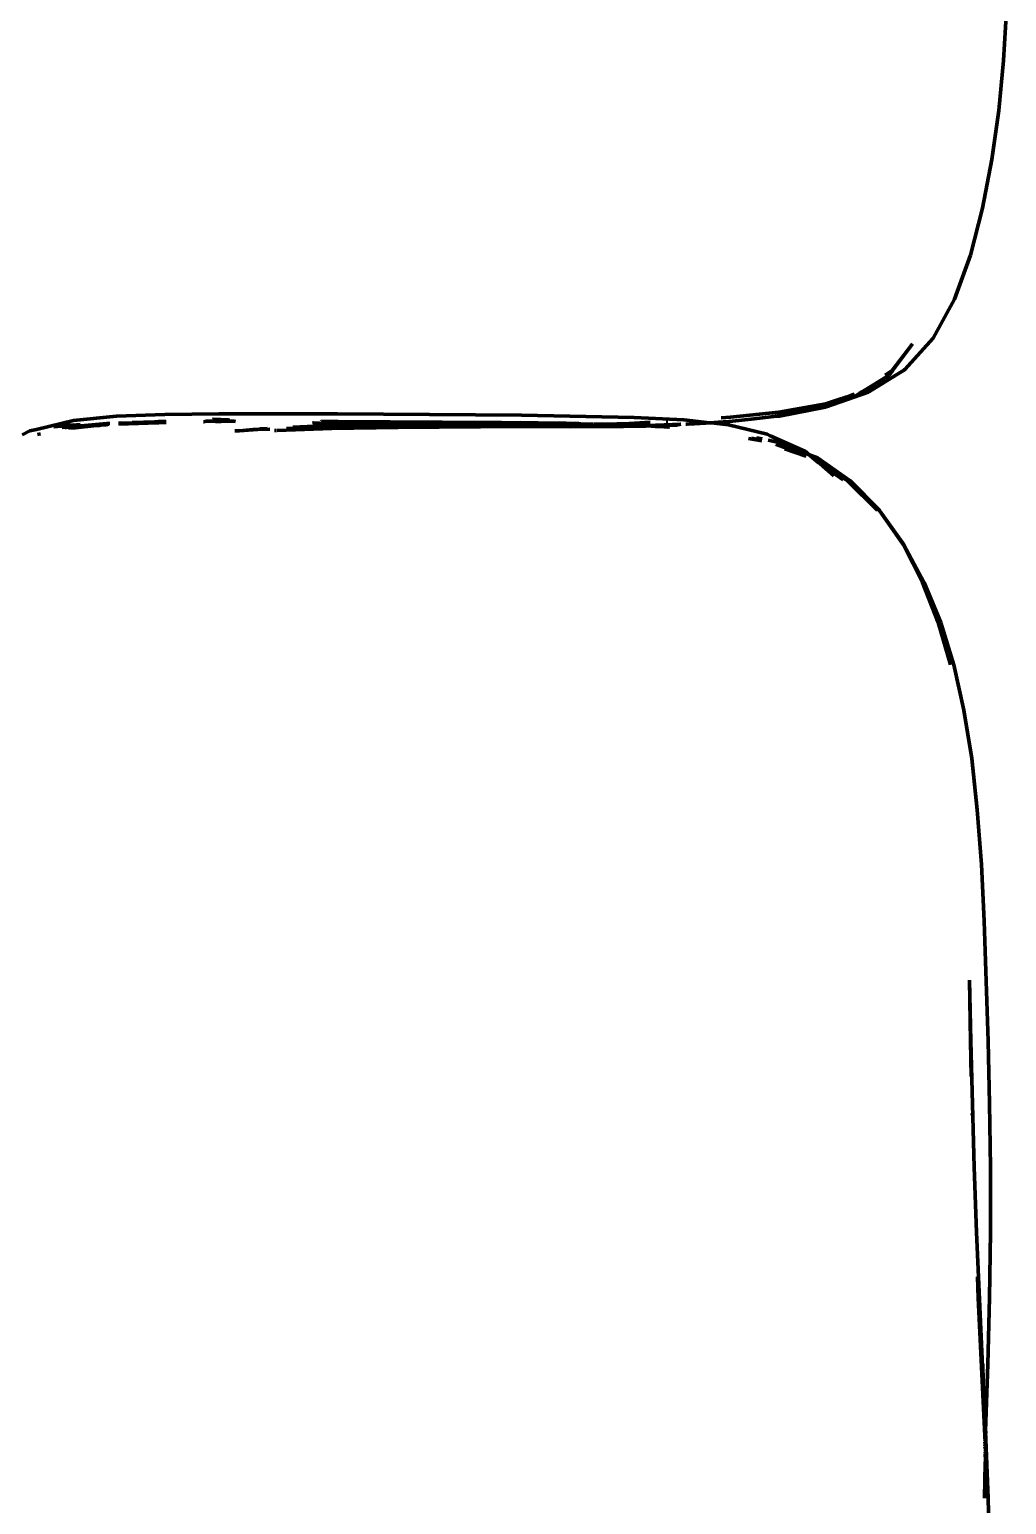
# Model space of a CAD drawing. Header units: millimetres. Extents: x 4307 to 31003, y 2809 to 20009.
# Drawn here: x 7518.9 to 7709, y 7338.3 to 7625.3 of the extents above; entities that cross this region are included whole.
import ezdxf

# ---------------------------------------------------------------- set-up
doc = ezdxf.new("R2010")
doc.units = ezdxf.units.MM
doc.layers.add('ProfileEdges', color=7, linetype='Continuous')

msp = doc.modelspace()

# ---------------------------------------------------------------- linework, layer by layer
at = {"layer": 'ProfileEdges', "lineweight": 211}
for p, q in [((7708.46, 7619.3), (7709.01, 7629.05)), ((7708.46, 7619.3), (7707.5, 7609.6)), ((7706.17, 7600.02), (7707.5, 7609.6)), ((7704.33, 7590.6), (7706.17, 7600.02)), ((7704.33, 7590.6), (7702.01, 7581.41)), ((7702.01, 7581.41), (7698.88, 7572.84)), ((7698.88, 7572.84), (7694.73, 7565.3)), ((7690.74, 7564.2), (7686.73, 7558.92)), ((7690.74, 7564.2), (7686.91, 7559.03)), ((7689.26, 7559.16), (7694.73, 7565.3)), ((7686.18, 7558.07), (7680.93, 7554.83)), ((7682.21, 7554.8), (7689.16, 7559.12)), ((7685.39, 7558.05), (7686.73, 7558.92)), ((7686.82, 7558.94), (7686.18, 7558.07)), ((7686.73, 7558.92), (7686.47, 7558.57)), ((7686.73, 7558.92), (7686.82, 7558.94)), ((7686.82, 7558.94), (7686.88, 7559.01)), ((7686.88, 7559.01), (7686.91, 7559.03)), ((7689.26, 7559.16), (7689.16, 7559.12)), ((7682.07, 7554.76), (7673.94, 7551.89)), ((7679.37, 7554.38), (7678.06, 7553.88)), ((7679.4, 7554.36), (7678.06, 7553.88)), ((7678.06, 7553.88), (7679.43, 7554.33)), ((7680.6, 7554.62), (7679.72, 7554.08)), ((7680.4, 7554.55), (7680.42, 7554.57)), ((7680.6, 7554.62), (7680.42, 7554.57)), ((7680.63, 7554.64), (7680.6, 7554.62)), ((7680.93, 7554.83), (7680.63, 7554.64)), ((7680.94, 7554.75), (7680.63, 7554.64)), ((7680.93, 7554.83), (7680.67, 7554.74)), ((7681.91, 7555.15), (7680.93, 7554.83)), ((7681.29, 7554.87), (7680.94, 7554.75)), ((7681.91, 7555.15), (7681.29, 7554.87)), ((7682.07, 7554.76), (7682.21, 7554.8)), ((7663.74, 7550.01), (7672.67, 7551.82)), ((7664.73, 7550.85), (7673.85, 7552.49)), ((7664.82, 7550.1), (7673.77, 7551.86)), ((7676.97, 7553.51), (7671.89, 7551.75)), ((7672.9, 7552.05), (7671.89, 7551.75)), ((7672.9, 7552.05), (7672.1, 7551.76)), ((7672.99, 7551.93), (7672.67, 7551.82)), ((7672.96, 7552.07), (7672.9, 7552.05)), ((7676.97, 7553.51), (7672.96, 7552.07)), ((7675.52, 7552.83), (7672.96, 7552.07)), ((7675.52, 7552.83), (7672.99, 7551.93)), ((7673.85, 7552.49), (7673.62, 7552.41)), ((7673.94, 7551.89), (7673.77, 7551.86)), ((7673.85, 7552.49), (7676.97, 7553.51)), ((7675.6, 7552.85), (7675.52, 7552.83)), ((7679.52, 7554.25), (7675.6, 7552.85)), ((7679.72, 7554.08), (7675.6, 7552.85)), ((7676.97, 7553.51), (7677.11, 7553.56)), ((7677.11, 7553.56), (7677.21, 7553.6)), ((7677.21, 7553.6), (7677.25, 7553.61)), ((7677.25, 7553.61), (7677.44, 7553.68)), ((7677.44, 7553.68), (7677.96, 7553.84)), ((7677.96, 7553.84), (7678.06, 7553.88)), ((7520.33, 7547.53), (7527.51, 7549.26)), ((7533.94, 7548.65), (7525.31, 7547.9)), ((7535.85, 7550.1), (7527.51, 7549.26)), ((7533.92, 7548.41), (7534.22, 7548.53)), ((7533.94, 7548.65), (7534.56, 7548.67)), ((7545.29, 7550.42), (7535.85, 7550.1)), ((7536.28, 7548.72), (7544.27, 7548.95)), ((7536.29, 7548.62), (7544.27, 7548.95)), ((7536.29, 7548.53), (7542.03, 7548.75)), ((7542.03, 7548.75), (7536.29, 7548.57)), ((7538.91, 7548.87), (7545.49, 7549.03)), ((7542.03, 7548.75), (7544.09, 7548.82)), ((7543.99, 7549.06), (7544.94, 7549.08)), ((7544.09, 7548.82), (7545, 7548.88)), ((7544.27, 7548.95), (7544.62, 7548.95)), ((7545.5, 7548.97), (7544.62, 7548.95)), ((7545.49, 7549.08), (7544.94, 7549.08)), ((7545, 7548.88), (7545.04, 7548.88)), ((7545.5, 7548.89), (7545.04, 7548.88)), ((7545.5, 7548.85), (7545.04, 7548.88)), ((7545.29, 7550.42), (7555.79, 7550.57)), ((7552.86, 7549.01), (7552.79, 7548.99)), ((7552.86, 7549.01), (7552.82, 7549)), ((7552.86, 7549.01), (7553.32, 7549.13)), ((7554.73, 7549.1), (7553.32, 7549.13)), ((7554.83, 7549.51), (7554.63, 7549.46)), ((7555.19, 7549.08), (7554.73, 7549.1)), ((7557.59, 7549.38), (7554.83, 7549.51)), ((7555.82, 7549.14), (7555.19, 7549.08)), ((7555.19, 7549.08), (7555.47, 7549.05)), ((7555.47, 7549.05), (7555.84, 7549.07)), ((7578.86, 7550.57), (7555.79, 7550.57)), ((7555.82, 7549.14), (7558.67, 7549.14)), ((7556.21, 7549.07), (7555.84, 7549.07)), ((7556.21, 7549.07), (7558.67, 7549.14)), ((7557.88, 7549.32), (7557.59, 7549.38)), ((7559, 7549.07), (7558.67, 7549.14)), ((7574.24, 7548.79), (7573.97, 7548.73)), ((7576.44, 7548.69), (7574.24, 7548.79)), ((7574.24, 7548.79), (7575.97, 7548.66)), ((7575.65, 7549.09), (7575.72, 7549.1)), ((7578.94, 7549.09), (7575.72, 7549.1)), ((7575.97, 7548.66), (7576.44, 7548.69)), ((7576.9, 7548.65), (7576.44, 7548.69)), ((7577.5, 7548.7), (7576.9, 7548.65)), ((7577.5, 7548.7), (7577.69, 7548.66)), ((7577.69, 7548.66), (7578.22, 7548.65)), ((7578.22, 7548.65), (7578.36, 7548.65)), ((7578.36, 7548.65), (7586.83, 7548.54)), ((7583.93, 7548.51), (7578.36, 7548.65)), ((7578.86, 7550.57), (7614.68, 7550.3)), ((7578.94, 7549.09), (7579.02, 7549.09)), ((7609.32, 7548.87), (7579.02, 7549.09)), ((7585.26, 7548.5), (7586.83, 7548.54)), ((7586.83, 7548.54), (7587.1, 7548.56)), ((7587.1, 7548.56), (7587.4, 7548.55)), ((7587.4, 7548.55), (7587.43, 7548.55)), ((7587.43, 7548.55), (7590.07, 7548.62)), ((7587.43, 7548.55), (7590.74, 7548.52)), ((7590.07, 7548.62), (7602.24, 7548.62)), ((7590.74, 7548.52), (7602.51, 7548.33)), ((7614.75, 7548.33), (7590.74, 7548.52)), ((7602.24, 7548.62), (7602.47, 7548.64)), ((7602.47, 7548.64), (7624.98, 7548.53)), ((7609.6, 7548.86), (7609.32, 7548.87)), ((7610.19, 7548.86), (7609.6, 7548.86)), ((7610.78, 7548.84), (7610.19, 7548.86)), ((7614.31, 7548.81), (7610.78, 7548.84)), ((7614.57, 7548.83), (7614.31, 7548.81)), ((7614.38, 7548.89), (7621.39, 7548.74)), ((7614.72, 7548.81), (7614.57, 7548.83)), ((7614.68, 7550.3), (7636.56, 7549.82)), ((7614.93, 7548.81), (7614.72, 7548.81)), ((7616.71, 7548.79), (7614.93, 7548.81)), ((7621.39, 7548.74), (7616.71, 7548.79)), ((7616.71, 7548.79), (7626.53, 7548.55)), ((7621.39, 7548.74), (7621.53, 7548.74)), ((7621.53, 7548.74), (7621.76, 7548.73)), ((7621.76, 7548.73), (7623.36, 7548.71)), ((7624.31, 7548.68), (7623.36, 7548.71)), ((7625, 7548.67), (7624.31, 7548.68)), ((7624.98, 7548.53), (7626.53, 7548.55)), ((7625.19, 7548.66), (7625, 7548.67)), ((7625.19, 7548.66), (7625.72, 7548.65)), ((7626.53, 7548.55), (7625.21, 7548.48)), ((7625.72, 7548.65), (7626.02, 7548.62)), ((7626.02, 7548.62), (7626.12, 7548.61)), ((7626.12, 7548.61), (7626.53, 7548.55)), ((7627.47, 7548.53), (7626.53, 7548.55)), ((7627.47, 7548.53), (7627.75, 7548.56)), ((7627.86, 7548.56), (7627.75, 7548.56)), ((7627.86, 7548.56), (7628.22, 7548.54)), ((7628.22, 7548.54), (7628.31, 7548.54)), ((7628.31, 7548.54), (7628.33, 7548.57)), ((7628.33, 7548.57), (7628.47, 7548.56)), ((7628.47, 7548.56), (7628.51, 7548.57)), ((7628.51, 7548.57), (7628.59, 7548.59)), ((7628.69, 7548.53), (7628.59, 7548.59)), ((7628.8, 7548.56), (7628.69, 7548.53)), ((7628.84, 7548.57), (7628.8, 7548.56)), ((7628.9, 7548.56), (7628.84, 7548.57)), ((7629.1, 7548.56), (7628.9, 7548.56)), ((7629.15, 7548.57), (7629.1, 7548.56)), ((7629.22, 7548.57), (7629.15, 7548.57)), ((7629.25, 7548.54), (7629.22, 7548.57)), ((7629.31, 7548.57), (7629.25, 7548.54)), ((7629.39, 7548.57), (7629.31, 7548.57)), ((7629.45, 7548.57), (7629.39, 7548.57)), ((7629.49, 7548.55), (7629.45, 7548.57)), ((7629.55, 7548.57), (7629.49, 7548.55)), ((7629.6, 7548.57), (7629.55, 7548.57)), ((7629.63, 7548.55), (7629.6, 7548.57)), ((7629.63, 7548.55), (7630.29, 7548.56)), ((7630.36, 7548.53), (7630.29, 7548.56)), ((7630.39, 7548.53), (7630.36, 7548.53)), ((7630.42, 7548.53), (7630.39, 7548.53)), ((7630.56, 7548.52), (7630.42, 7548.53)), ((7630.74, 7548.52), (7630.56, 7548.52)), ((7635.63, 7548.7), (7630.74, 7548.52)), ((7630.74, 7548.52), (7635.4, 7548.63)), ((7630.74, 7548.52), (7630.79, 7548.47)), ((7639.72, 7548.9), (7635.63, 7548.7)), ((7636.56, 7549.82), (7646.25, 7549.38)), ((7639.12, 7548.26), (7645.66, 7548.52)), ((7643.11, 7549.06), (7642.78, 7549.04)), ((7645.37, 7548.46), (7645.66, 7548.52)), ((7646.25, 7549.38), (7651.24, 7548.83)), ((7646.63, 7548.57), (7646.87, 7548.55)), ((7651.24, 7548.83), (7646.87, 7548.55)), ((7647.22, 7548.51), (7651.65, 7548.79)), ((7651.32, 7548.83), (7651.24, 7548.83)), ((7653.75, 7548.98), (7651.32, 7548.83)), ((7651.32, 7548.83), (7651.65, 7548.79)), ((7651.65, 7548.79), (7653.88, 7548.93)), ((7651.65, 7548.79), (7654.91, 7548.43)), ((7655.33, 7549.91), (7653.52, 7549.77)), ((7653.92, 7548.98), (7653.88, 7548.93)), ((7653.92, 7548.98), (7653.97, 7548.98)), ((7654.05, 7548.99), (7653.97, 7548.98)), ((7654.13, 7549), (7654.05, 7548.99)), ((7654.13, 7549), (7654.98, 7549.05)), ((7654.98, 7549.05), (7655.13, 7549.06)), ((7659.9, 7549.61), (7655.13, 7549.06)), ((7655.33, 7549.91), (7664.73, 7550.85)), ((7661.02, 7549.72), (7659.9, 7549.61)), ((7663.18, 7549.97), (7661.02, 7549.72)), ((7663.57, 7550.01), (7663.18, 7549.97)), ((7663.57, 7550.01), (7663.74, 7550.01)), ((7663.74, 7550.01), (7664.82, 7550.1)), ((7517.53, 7546.48), (7519.03, 7547.22)), ((7520.33, 7547.53), (7519.03, 7547.22)), ((7521.08, 7546.65), (7520.48, 7546.53)), ((7523.66, 7547.99), (7528.79, 7548.47)), ((7525.4, 7548.29), (7523.66, 7547.99)), ((7527.73, 7548.43), (7525.4, 7548.29)), ((7525.95, 7547.86), (7526.15, 7547.89)), ((7526.15, 7547.89), (7530.45, 7548.19)), ((7526.71, 7547.82), (7526.5, 7547.83)), ((7526.71, 7547.82), (7531.95, 7548.25)), ((7530.45, 7548.19), (7526.71, 7547.82)), ((7527.26, 7547.79), (7527.06, 7547.8)), ((7527.26, 7547.79), (7531.95, 7548.25)), ((7527.77, 7548.43), (7527.73, 7548.43)), ((7530.45, 7548.19), (7530.93, 7548.23)), ((7533.08, 7548.4), (7530.93, 7548.23)), ((7530.93, 7548.23), (7531.95, 7548.25)), ((7531.95, 7548.25), (7532.58, 7548.3)), ((7533.08, 7548.4), (7532.58, 7548.3)), ((7533.55, 7548.42), (7533.08, 7548.4)), ((7533.55, 7548.42), (7533.92, 7548.41)), ((7558.9, 7547.27), (7559.77, 7547.27)), ((7562.42, 7547.52), (7559.77, 7547.27)), ((7559.77, 7547.27), (7563.38, 7547.5)), ((7563.65, 7547.6), (7562.42, 7547.52)), ((7563.38, 7547.5), (7565.72, 7547.58)), ((7563.65, 7547.6), (7563.86, 7547.63)), ((7565.18, 7547.7), (7563.86, 7547.63)), ((7566.63, 7547.28), (7566.99, 7547.3)), ((7567.13, 7547.3), (7577.76, 7547.69)), ((7568.92, 7547.68), (7576.61, 7547.92)), ((7577.1, 7548.28), (7570.19, 7547.94)), ((7576.61, 7547.92), (7589.49, 7548.11)), ((7577.1, 7548.28), (7585.03, 7548.49)), ((7590.64, 7547.88), (7577.76, 7547.69)), ((7585.03, 7548.49), (7583.93, 7548.51)), ((7585.03, 7548.49), (7585.26, 7548.5)), ((7588.41, 7548.43), (7585.26, 7548.5)), ((7588.75, 7548.42), (7588.41, 7548.43)), ((7588.75, 7548.42), (7589.72, 7548.4)), ((7600.06, 7548.13), (7589.37, 7548.16)), ((7589.49, 7548.11), (7600.06, 7548.13)), ((7600.99, 7548.28), (7589.72, 7548.4)), ((7614.67, 7548.06), (7590.64, 7547.88)), ((7600.06, 7548.13), (7601.77, 7548.13)), ((7600.99, 7548.28), (7601.85, 7548.26)), ((7601.77, 7548.13), (7614.67, 7548.06)), ((7612.03, 7548.21), (7601.85, 7548.26)), ((7619.19, 7548.14), (7612.03, 7548.21)), ((7616.27, 7548.09), (7614.67, 7548.06)), ((7625.62, 7548.29), (7614.75, 7548.33)), ((7614.75, 7548.33), (7625.63, 7548.25)), ((7616.27, 7548.09), (7619.19, 7548.14)), ((7616.27, 7548.09), (7624.24, 7548.02)), ((7616.27, 7548.09), (7624.13, 7548.06)), ((7620.76, 7548.16), (7619.19, 7548.14)), ((7620.76, 7548.16), (7625.63, 7548.25)), ((7623.4, 7548.13), (7620.76, 7548.16)), ((7623.4, 7548.13), (7623.94, 7548.15)), ((7624.13, 7548.06), (7623.4, 7548.13)), ((7623.94, 7548.15), (7627.1, 7548.16)), ((7624.32, 7548.1), (7624.13, 7548.06)), ((7634.5, 7548.07), (7624.24, 7548.02)), ((7627.1, 7548.16), (7624.32, 7548.1)), ((7624.32, 7548.1), (7634.59, 7548.14)), ((7625.62, 7548.29), (7625.66, 7548.28)), ((7625.63, 7548.25), (7625.66, 7548.28)), ((7626.25, 7548.29), (7625.66, 7548.28)), ((7628.61, 7548.31), (7626.25, 7548.29)), ((7627.1, 7548.16), (7633.54, 7548.21)), ((7628.92, 7548.32), (7628.61, 7548.31)), ((7632.57, 7548.41), (7628.92, 7548.32)), ((7634.1, 7548.36), (7628.92, 7548.32)), ((7630.79, 7548.47), (7631.05, 7548.46)), ((7631.05, 7548.46), (7632.57, 7548.41)), ((7632.62, 7548.41), (7632.57, 7548.41)), ((7632.8, 7548.4), (7632.62, 7548.41)), ((7632.8, 7548.4), (7632.84, 7548.41)), ((7632.84, 7548.41), (7633.12, 7548.42)), ((7633.12, 7548.42), (7633.32, 7548.42)), ((7633.32, 7548.42), (7633.37, 7548.42)), ((7633.37, 7548.42), (7633.43, 7548.43)), ((7633.43, 7548.43), (7633.48, 7548.42)), ((7633.48, 7548.42), (7633.59, 7548.42)), ((7633.54, 7548.21), (7634.19, 7548.18)), ((7633.59, 7548.42), (7633.76, 7548.41)), ((7633.85, 7548.43), (7633.76, 7548.41)), ((7634, 7548.43), (7633.85, 7548.43)), ((7634.1, 7548.36), (7634, 7548.43)), ((7634.21, 7548.4), (7634, 7548.43)), ((7634.14, 7548.37), (7634.1, 7548.36)), ((7634.21, 7548.4), (7634.14, 7548.37)), ((7634.35, 7548.45), (7634.21, 7548.4)), ((7634.68, 7548.37), (7634.21, 7548.4)), ((7634.35, 7548.45), (7634.45, 7548.44)), ((7634.51, 7548.44), (7634.45, 7548.44)), ((7634.5, 7548.07), (7638.84, 7548.18)), ((7634.96, 7548.46), (7634.51, 7548.44)), ((7634.68, 7548.37), (7634.51, 7548.44)), ((7634.59, 7548.14), (7635.31, 7548.2)), ((7635.01, 7548.37), (7634.68, 7548.37)), ((7635.98, 7548.47), (7634.96, 7548.46)), ((7635.03, 7548.4), (7635.01, 7548.37)), ((7635.37, 7548.39), (7635.03, 7548.4)), ((7635.75, 7548.25), (7635.31, 7548.2)), ((7635.39, 7548.38), (7635.37, 7548.39)), ((7635.42, 7548.38), (7635.39, 7548.38)), ((7635.42, 7548.38), (7635.96, 7548.38)), ((7635.75, 7548.25), (7636.56, 7548.29)), ((7636, 7548.34), (7635.96, 7548.38)), ((7636.11, 7548.33), (7636, 7548.34)), ((7636.56, 7548.29), (7636.11, 7548.33)), ((7636.56, 7548.29), (7636.82, 7548.28)), ((7636.82, 7548.28), (7636.91, 7548.28)), ((7636.91, 7548.28), (7636.95, 7548.28)), ((7636.95, 7548.28), (7637.12, 7548.3)), ((7637.12, 7548.3), (7637.22, 7548.3)), ((7637.22, 7548.3), (7637.25, 7548.26)), ((7637.25, 7548.26), (7637.28, 7548.26)), ((7637.28, 7548.26), (7637.31, 7548.29)), ((7637.31, 7548.29), (7637.37, 7548.29)), ((7637.56, 7548.34), (7637.37, 7548.29)), ((7637.37, 7548.29), (7637.53, 7548.25)), ((7637.53, 7548.25), (7637.66, 7548.27)), ((7637.66, 7548.27), (7637.56, 7548.34)), ((7637.66, 7548.27), (7637.82, 7548.28)), ((7637.82, 7548.28), (7637.95, 7548.26)), ((7637.95, 7548.26), (7637.97, 7548.23)), ((7638.02, 7548.23), (7637.95, 7548.26)), ((7637.97, 7548.23), (7638.02, 7548.23)), ((7638.02, 7548.23), (7638.24, 7548.26)), ((7638.24, 7548.26), (7638.36, 7548.24)), ((7638.36, 7548.24), (7638.53, 7548.25)), ((7638.53, 7548.25), (7638.66, 7548.25)), ((7638.66, 7548.25), (7638.7, 7548.25)), ((7638.7, 7548.25), (7638.76, 7548.28)), ((7638.7, 7548.25), (7638.84, 7548.18)), ((7638.76, 7548.28), (7638.85, 7548.25)), ((7638.84, 7548.18), (7639.55, 7548.2)), ((7638.85, 7548.25), (7639.12, 7548.26)), ((7639.12, 7548.26), (7644.42, 7548.4)), ((7639.55, 7548.2), (7639.6, 7548.2)), ((7639.6, 7548.2), (7639.97, 7548.21)), ((7639.97, 7548.15), (7639.6, 7548.2)), ((7639.97, 7548.21), (7644.33, 7548.33)), ((7640.23, 7548.13), (7639.97, 7548.15)), ((7640.71, 7548.11), (7640.23, 7548.13)), ((7641.26, 7548.06), (7640.71, 7548.11)), ((7641.69, 7548.06), (7641.26, 7548.06)), ((7642.97, 7547.94), (7641.69, 7548.06)), ((7643.44, 7548.04), (7642.97, 7547.94)), ((7644.33, 7548.33), (7644.99, 7548.37)), ((7645.37, 7548.46), (7644.42, 7548.4)), ((7654.91, 7548.43), (7662.43, 7546.6)), ((7658.8, 7545.77), (7661.39, 7545.27)), ((7659.39, 7545.82), (7659.43, 7545.83)), ((7661.42, 7545.41), (7659.43, 7545.83)), ((7661.47, 7545.67), (7660.4, 7545.9)), ((7662.43, 7546.6), (7663.04, 7546.29)), ((7663.37, 7546.14), (7663.04, 7546.29)), ((7668.73, 7543.53), (7663.37, 7546.14)), ((7663.37, 7546.14), (7669.88, 7543.19)), ((7664.74, 7544.96), (7662.66, 7545.41)), ((7664.29, 7544.57), (7664.19, 7544.62)), ((7669.75, 7542.58), (7664.29, 7544.57)), ((7669.03, 7543.25), (7664.74, 7544.96)), ((7665.86, 7543.76), (7670.03, 7542.32)), ((7669.88, 7543.19), (7670.5, 7542.66)), ((7669.83, 7542.51), (7669.75, 7542.58)), ((7672.22, 7541.97), (7670.5, 7542.66)), ((7670.5, 7542.66), (7670.66, 7542.53)), ((7672.16, 7541.42), (7670.66, 7542.53)), ((7670.66, 7542.53), (7671.3, 7541.98)), ((7672.16, 7541.42), (7671.3, 7541.98)), ((7672.47, 7540.99), (7671.3, 7541.98)), ((7672.18, 7541.41), (7672.16, 7541.42)), ((7678.12, 7537.53), (7672.18, 7541.41)), ((7674.14, 7539.97), (7672.18, 7541.41)), ((7678.62, 7537.49), (7672.22, 7541.97)), ((7672.47, 7540.99), (7672.68, 7540.86)), ((7672.68, 7540.86), (7677.21, 7537.72)), ((7672.68, 7540.86), (7674.14, 7539.97)), ((7672.68, 7540.86), (7675.41, 7538.49)), ((7677.21, 7537.72), (7674.14, 7539.97)), ((7674.14, 7539.97), (7678.12, 7537.53)), ((7678.16, 7537.52), (7678.12, 7537.53)), ((7678.16, 7537.52), (7683.89, 7531.78)), ((7678.62, 7537.49), (7678.25, 7537.53)), ((7684.21, 7531.78), (7678.25, 7537.53)), ((7678.62, 7537.49), (7684.21, 7531.78)), ((7678.69, 7537.49), (7678.62, 7537.49)), ((7684.21, 7531.78), (7678.69, 7537.49)), ((7678.69, 7537.49), (7684.3, 7531.77)), ((7684.33, 7531.77), (7678.69, 7537.49)), ((7684.3, 7531.77), (7684.21, 7531.78)), ((7688.98, 7525.1), (7684.21, 7531.78)), ((7688.92, 7525.1), (7684.21, 7531.78)), ((7684.3, 7531.77), (7684.33, 7531.77)), ((7684.3, 7531.77), (7685.48, 7530.13)), ((7684.33, 7531.77), (7685.48, 7530.13)), ((7685.48, 7530.13), (7688.98, 7525.1)), ((7689.07, 7525.1), (7685.48, 7530.13)), ((7692.69, 7517.74), (7688.92, 7525.1)), ((7688.92, 7525.1), (7692.77, 7517.74)), ((7688.92, 7525.1), (7688.98, 7525.1)), ((7689.07, 7525.1), (7688.98, 7525.1)), ((7688.98, 7525.1), (7692.98, 7517.74)), ((7688.98, 7525.1), (7692.77, 7517.74)), ((7693.02, 7517.74), (7689.07, 7525.1)), ((7689.07, 7525.1), (7692.98, 7517.74)), ((7692.77, 7517.74), (7692.69, 7517.74)), ((7695.75, 7509.95), (7692.69, 7517.74)), ((7692.77, 7517.74), (7695.75, 7509.95)), ((7692.77, 7517.74), (7695.78, 7509.95)), ((7696.21, 7509.95), (7693.02, 7517.74)), ((7695.75, 7509.95), (7698.15, 7501.69)), ((7695.75, 7509.95), (7695.78, 7509.95)), ((7695.78, 7509.95), (7698.15, 7501.69)), ((7698.78, 7501.69), (7696.21, 7509.95)), ((7700.74, 7492.89), (7698.78, 7501.69)), ((7700.74, 7492.89), (7702.27, 7483.5)), ((7703.33, 7473.48), (7702.27, 7483.5)), ((7703.33, 7473.48), (7704.15, 7462.89)), ((7704.7, 7451.81), (7704.15, 7462.89)), ((7705.46, 7428.46), (7704.7, 7451.81)), ((7702.01, 7428.48), (7701.84, 7440.33)), ((7702.05, 7428.48), (7701.84, 7440.33)), ((7702.01, 7428.48), (7702.15, 7421.58)), ((7702.73, 7403.94), (7702.05, 7428.48)), ((7705.73, 7416.32), (7705.46, 7428.46)), ((7702.32, 7414.1), (7702.31, 7414.38)), ((7705.88, 7403.92), (7705.73, 7416.32)), ((7702.73, 7403.94), (7703.2, 7391.32)), ((7705.88, 7403.92), (7705.88, 7391.3)), ((7704.48, 7362.27), (7703.2, 7391.32)), ((7705.71, 7378.52), (7705.88, 7391.3)), ((7703.53, 7378.53), (7703.36, 7382.6)), ((7703.53, 7378.53), (7704.78, 7351.68)), ((7705.71, 7378.52), (7705.41, 7365.61)), ((7704.48, 7362.27), (7704.39, 7365.61)), ((7705.41, 7365.61), (7704.91, 7352.61)), ((7704.49, 7362.03), (7704.48, 7362.27)), ((7704.77, 7352.61), (7704.49, 7362.03)), ((7704.91, 7352.61), (7704.49, 7362.03)), ((7704.78, 7351.68), (7704.77, 7352.61)), ((7704.78, 7351.54), (7704.78, 7351.68)), ((7704.79, 7351.4), (7704.78, 7351.54)), ((7704.84, 7350.73), (7704.79, 7351.4)), ((7704.82, 7350.53), (7704.84, 7350.73)), ((7704.84, 7350.16), (7704.82, 7350.53)), ((7704.85, 7352.61), (7704.84, 7350.73)), ((7704.91, 7352.61), (7704.84, 7350.73)), ((7704.98, 7352.61), (7704.84, 7350.73)), ((7704.91, 7352.61), (7705.43, 7339.56)), ((7704.83, 7349.63), (7704.84, 7349.98)), ((7704.83, 7349.63), (7704.87, 7349.41)), ((7704.86, 7350.12), (7704.84, 7350.16)), ((7704.84, 7349.98), (7704.86, 7350.12)), ((7704.87, 7349.41), (7704.9, 7349.06)), ((7704.92, 7348.65), (7704.87, 7348.59)), ((7704.87, 7348.59), (7704.92, 7348.27)), ((7704.92, 7348.27), (7704.88, 7348.13)), ((7704.88, 7348.13), (7704.88, 7347.93)), ((7704.88, 7347.93), (7704.88, 7347.76)), ((7704.88, 7347.76), (7704.9, 7347.46)), ((7704.9, 7349.06), (7704.9, 7348.69)), ((7704.9, 7348.69), (7704.92, 7348.65)), ((7704.86, 7344.77), (7704.81, 7344.5)), ((7704.89, 7346.25), (7704.85, 7346.21)), ((7704.85, 7346.21), (7704.88, 7346.1)), ((7704.88, 7346.1), (7704.86, 7345.18)), ((7704.86, 7345.18), (7704.86, 7344.77)), ((7704.86, 7344.77), (7704.93, 7339.56)), ((7705.11, 7339.56), (7704.88, 7346.1)), ((7704.89, 7346.35), (7704.91, 7347)), ((7704.89, 7346.25), (7704.89, 7346.35)), ((7704.9, 7347.46), (7704.9, 7347.25)), ((7704.9, 7347.25), (7704.91, 7347.15)), ((7704.91, 7347.15), (7704.91, 7347)), ((7705.28, 7339.56), (7704.91, 7347)), ((7704.71, 7339.57), (7704.8, 7343.15)), ((7704.8, 7343.15), (7704.79, 7339.57)), ((7704.81, 7344.5), (7704.8, 7343.15)), ((7705.43, 7339.56), (7706.18, 7313.47))]:
    msp.add_line(p, q, dxfattribs=at)

doc.saveas('drawing.dxf')
